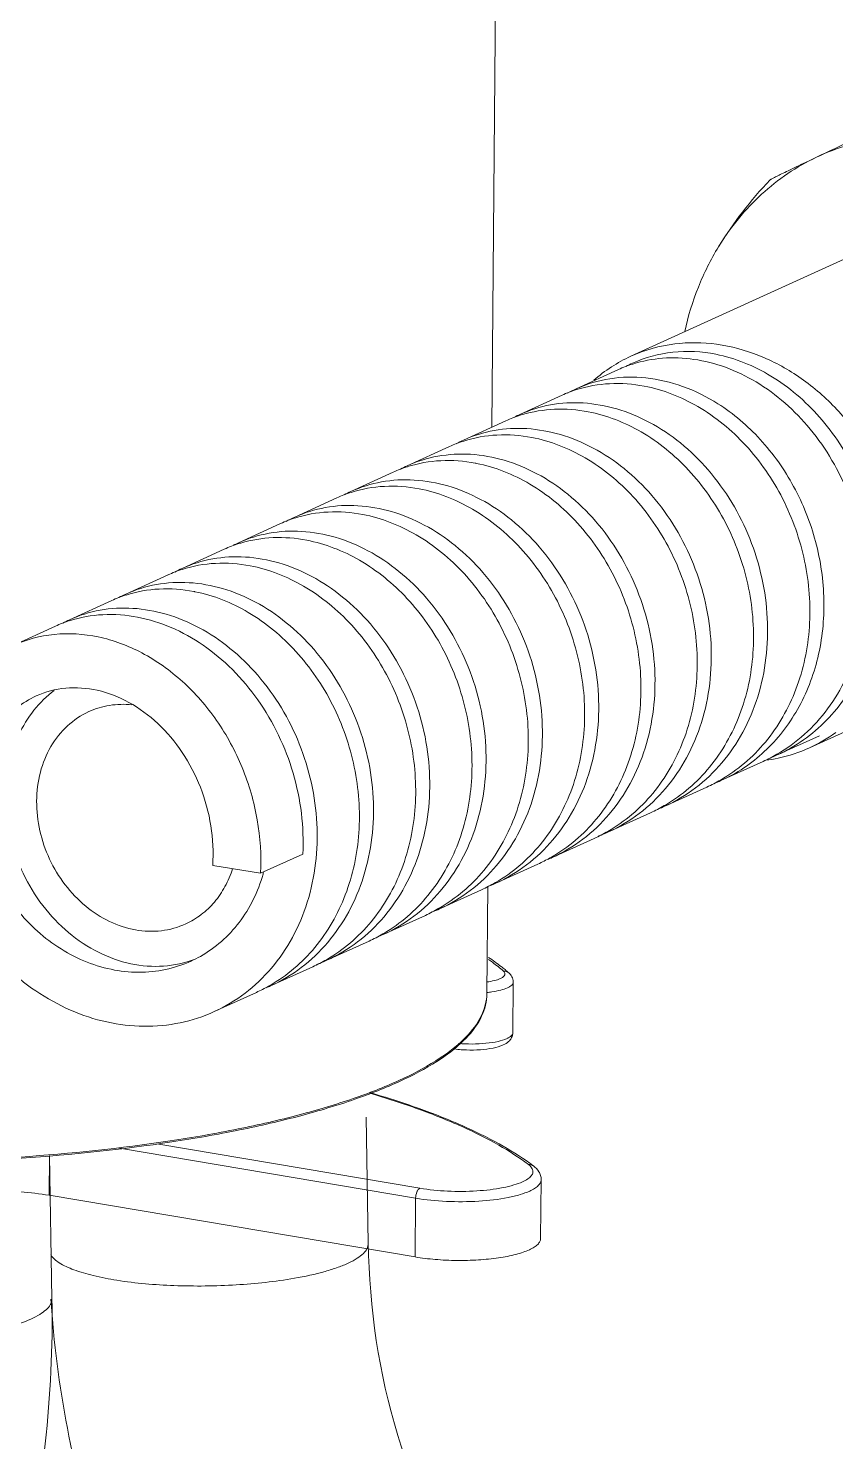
# Model space of a CAD drawing. Header units: millimetres. Extents: x 1334 to 1928, y -1757 to -1337.
# Drawn here: x 1847.69 to 1862.23, y -1468.28 to -1442.83 of the extents above; entities that cross this region are included whole.
import ezdxf

# ---------------------------------------------------------------- set-up
doc = ezdxf.new("R2010")
doc.units = ezdxf.units.MM
doc.header["$LTSCALE"] = 0.1
doc.layers.get('0').update_dxf_attribs({"lineweight": 13})

msp = doc.modelspace()

# ---------------------------------------------------------------- linework, layer by layer
at = {"color": 7, "linetype": 'Continuous'}
for p, q in [((1856.139, -1438.467), (1856.036, -1450.015)), ((1862.97, -1446.717), (1858.536, -1448.738)), ((1857.555, -1449.323), (1858.315, -1448.976)), ((1856.542, -1449.785), (1857.302, -1449.438)), ((1855.528, -1450.247), (1856.288, -1449.901)), ((1854.515, -1450.709), (1855.275, -1450.363)), ((1853.501, -1451.171), (1854.262, -1450.825)), ((1852.488, -1451.634), (1853.248, -1451.287)), ((1851.475, -1452.096), (1852.235, -1451.749)), ((1850.461, -1452.558), (1851.221, -1452.211)), ((1849.448, -1453.02), (1850.208, -1452.673)), ((1848.434, -1453.482), (1849.194, -1453.135)), ((1847.421, -1453.944), (1848.181, -1453.598)), ((1866.185, -1453.768), (1861.751, -1455.79)), ((1861.934, -1455.569), (1861.174, -1455.916)), ((1860.92, -1456.031), (1860.16, -1456.378)), ((1859.907, -1456.494), (1859.147, -1456.84)), ((1858.893, -1456.956), (1858.133, -1457.302)), ((1857.88, -1457.418), (1857.12, -1457.764)), ((1851.012, -1457.904), (1851.874, -1458.047)), ((1851.874, -1458.047), (1852.634, -1457.7)), ((1856.867, -1457.88), (1856.106, -1458.227)), ((1855.853, -1458.342), (1855.093, -1458.689)), ((1855.963, -1458.28), (1855.946, -1460.21)), ((1854.84, -1458.804), (1854.08, -1459.151)), ((1853.826, -1459.266), (1853.066, -1459.613)), ((1852.813, -1459.728), (1852.053, -1460.075)), ((1851.799, -1460.191), (1851.039, -1460.537)), ((1856.414, -1460.918), (1856.422, -1460.004)), ((1853.812, -1464.709), (1853.772, -1462.439)), ((1854.665, -1463.896), (1849.335, -1462.997)), ((1850.008, -1462.919), (1854.742, -1463.717)), ((1848.075, -1463.132), (1848.069, -1463.844)), ((1848.12, -1465.707), (1848.075, -1463.126)), ((1856.752, -1463.348), (1856.765, -1463.369)), ((1856.915, -1464.621), (1856.925, -1463.563)), ((1848.069, -1463.844), (1854.655, -1464.954)), ((1854.655, -1464.954), (1854.665, -1463.896))]:
    msp.add_line(p, q, dxfattribs=at)
for centre, radius, start, end in [((1866.211, -1450.498), 7.146, 136.3227, 148.5299), ((1859.657, -1451.202), 2.707, 96.9832, 114.4668), ((1859.66, -1451.199), 2.705, 114.5568, 131.4274), ((1859.272, -1451.075), 2.307, 107.6838, 114.5099), ((1859.522, -1450.953), 2.299, 114.5081, 117.8732), ((1858.259, -1451.539), 2.309, 107.638, 114.5031), ((1858.512, -1451.422), 2.307, 114.5164, 118.8186), ((1857.246, -1452.002), 2.31, 107.6098, 114.5056), ((1857.495, -1451.876), 2.298, 114.5136, 117.0865), ((1857.248, -1452.007), 2.315, 106.6216, 107.6091), ((1856.232, -1452.461), 2.306, 107.668, 114.5081), ((1856.484, -1452.343), 2.304, 114.5117, 118.1646), ((1855.22, -1452.928), 2.311, 107.6223, 114.5017), ((1855.471, -1452.806), 2.304, 114.5178, 117.9551), ((1855.223, -1453.367), 2.754, 78.7458, 79.1956), ((1854.205, -1453.386), 2.307, 107.6838, 114.5099), ((1854.455, -1453.263), 2.299, 114.5094, 117.8741), ((1853.192, -1453.85), 2.309, 107.638, 114.5031), ((1853.445, -1453.732), 2.307, 114.5164, 118.8186), ((1852.428, -1454.187), 2.298, 114.5136, 117.0865), ((1852.179, -1454.313), 2.31, 107.6098, 114.5056), ((1852.181, -1454.318), 2.315, 106.6216, 107.6091), ((1851.164, -1454.772), 2.306, 107.668, 114.5082), ((1851.417, -1454.654), 2.304, 114.5117, 118.1646), ((1850.153, -1455.238), 2.311, 107.6223, 114.5017), ((1850.404, -1455.117), 2.304, 114.5179, 117.9551), ((1850.156, -1455.678), 2.754, 78.7458, 79.1956), ((1849.138, -1455.696), 2.307, 107.6838, 114.5099), ((1849.388, -1455.574), 2.299, 114.5094, 117.8741), ((1860.633, -1453.339), 2.694, 294.5397, 306.2522), ((1859.718, -1453.395), 2.898, 294.52, 300.0087), ((1860.637, -1453.346), 2.686, 281.8457, 294.5074), ((1860.621, -1453.275), 2.758, 277.2201, 281.8794), ((1859.973, -1453.281), 2.895, 291.323, 294.5109), ((1858.707, -1453.862), 2.892, 294.5134, 299.9818), ((1858.962, -1453.752), 2.887, 291.8153, 294.5163), ((1857.691, -1454.319), 2.898, 294.5172, 300.0155), ((1857.947, -1454.208), 2.893, 292.1094, 294.5092), ((1857.69, -1454.317), 2.9, 300.0163, 301.7514), ((1856.679, -1454.784), 2.895, 294.518, 299.9996), ((1856.933, -1454.67), 2.893, 290.5357, 294.5144), ((1855.666, -1455.248), 2.893, 294.5121, 299.3734), ((1855.923, -1455.139), 2.885, 292.8999, 294.5123), ((1855.666, -1455.248), 2.893, 299.375, 299.9797), ((1849.175, -1457.279), 2.853, 344.0777, 344.6912), ((1854.65, -1455.705), 2.898, 294.52, 300.0087), ((1854.905, -1455.592), 2.895, 291.323, 294.5109), ((1853.64, -1456.173), 2.891, 294.5122, 299.9814), ((1853.895, -1456.062), 2.887, 291.8153, 294.5163), ((1852.624, -1456.63), 2.898, 294.5172, 300.0155), ((1852.879, -1456.518), 2.893, 292.1087, 294.508), ((1852.622, -1456.628), 2.9, 300.0163, 301.7514), ((1850.007, -1457.819), 1.901, 288.8837, 291.193), ((1849.708, -1457.617), 2.209, 294.5173, 299.3869), ((1851.612, -1457.095), 2.895, 294.518, 299.9996), ((1851.866, -1456.981), 2.893, 290.5357, 294.5144), ((1854.226, -1462.269), 3.222, 48.9611, 50.544), ((1850.599, -1457.558), 2.893, 294.5121, 299.3734), ((1850.855, -1457.45), 2.885, 292.8999, 294.5123), ((1850.599, -1457.558), 2.893, 299.375, 299.9797), ((1855.09, -1460.202), 0.856, 355.9849, 359.4899), ((1854.533, -1460.197), 1.412, 357.1523, 359.4892), ((1855.738, -1458.156), 2.048, 275.8989, 278.3886), ((1854.288, -1466.605), 4.13, 52.8173, 53.9451)]:
    msp.add_arc(centre, radius, start, end, dxfattribs=at)
for points, knots in [([(1865.883, -1443.3), (1865.879, -1443.3), (1865.869, -1443.304), (1865.848, -1443.312), (1865.816, -1443.326), (1865.774, -1443.344), (1865.722, -1443.367), (1865.633, -1443.406), (1865.501, -1443.466), (1865.318, -1443.549), (1865.103, -1443.647), (1864.858, -1443.76), (1864.586, -1443.885), (1864.289, -1444.023), (1863.851, -1444.226), (1863.27, -1444.497), (1862.571, -1444.826), (1862.104, -1445.047), (1861.879, -1445.154)], [0, 0, 0, 0, 0.002372, 0.00755, 0.015422, 0.025872, 0.038796, 0.054098, 0.09147, 0.137335, 0.191116, 0.252281, 0.320318, 0.394687, 0.474772, 0.648673, 0.831026, 1, 1, 1, 1]), ([(1866.836, -1445.978), (1866.472, -1445.681), (1865.69, -1445.182), (1864.596, -1444.831), (1863.72, -1444.748), (1863.079, -1444.783), (1862.46, -1444.914), (1862.067, -1445.064), (1861.879, -1445.154)], [0, 0, 0, 0, 0.2661, 0.519793, 0.642589, 0.763077, 0.881937, 1, 1, 1, 1]), ([(1861.879, -1445.154), (1861.7, -1445.239), (1861.353, -1445.437), (1860.88, -1445.811), (1860.46, -1446.256), (1860.224, -1446.591), (1860.116, -1446.767)], [0, 0, 0, 0, 0.245754, 0.493362, 0.744359, 1, 1, 1, 1]), ([(1861.043, -1445.563), (1861.044, -1445.561), (1861.049, -1445.558), (1861.06, -1445.552), (1861.076, -1445.543), (1861.099, -1445.531), (1861.128, -1445.517), (1861.179, -1445.491), (1861.26, -1445.451), (1861.378, -1445.394), (1861.522, -1445.324), (1861.692, -1445.243), (1861.814, -1445.185), (1861.879, -1445.154)], [0, 0, 0, 0, 0.006317, 0.019389, 0.03946, 0.066748, 0.10146, 0.1438, 0.252011, 0.392371, 0.564902, 0.76844, 1, 1, 1, 1]), ([(1860.116, -1446.767), (1859.975, -1446.998), (1859.73, -1447.492), (1859.568, -1448.02), (1859.507, -1448.292)], [0, 0, 0, 0, 0.492603, 1, 1, 1, 1]), ([(1863.484, -1452.82), (1863.486, -1452.532), (1863.43, -1451.951), (1863.179, -1451.108), (1862.774, -1450.325), (1862.233, -1449.64), (1861.585, -1449.088), (1860.861, -1448.698), (1860.097, -1448.491), (1859.577, -1448.484), (1859.328, -1448.515)], [0, 0, 0, 0, 0.128701, 0.259902, 0.3916, 0.521707, 0.648393, 0.770412, 0.88739, 1, 1, 1, 1]), ([(1858.569, -1448.861), (1858.796, -1448.757), (1859.297, -1448.622), (1859.814, -1448.651), (1860.068, -1448.702)], [0, 0, 0, 0, 0.491539, 1, 1, 1, 1]), ([(1858.572, -1448.877), (1858.746, -1448.822), (1859.114, -1448.751), (1859.683, -1448.774), (1860.255, -1448.921), (1861.006, -1449.284), (1861.838, -1450.024), (1862.525, -1451.208), (1862.836, -1452.561), (1862.734, -1453.71), (1862.429, -1454.541), (1862.1, -1455.092), (1861.679, -1455.558), (1861.344, -1455.802), (1861.167, -1455.904)], [0, 0, 0, 0, 0.053627, 0.108702, 0.165916, 0.225639, 0.35202, 0.485571, 0.621024, 0.753104, 0.817052, 0.879321, 0.940146, 1, 1, 1, 1]), ([(1860.068, -1448.702), (1860.416, -1448.771), (1861.114, -1449.057), (1861.989, -1449.811), (1862.648, -1450.826), (1863.019, -1452.003), (1863.06, -1453.225), (1862.801, -1454.195), (1862.426, -1454.866), (1862.073, -1455.301), (1861.654, -1455.659), (1861.338, -1455.841), (1861.174, -1455.916)], [0, 0, 0, 0, 0.115063, 0.238888, 0.369368, 0.502557, 0.634155, 0.760937, 0.822331, 0.8824, 0.94147, 1, 1, 1, 1]), ([(1857.555, -1449.323), (1857.747, -1449.235), (1858.162, -1449.112), (1858.822, -1449.1), (1859.488, -1449.258), (1859.905, -1449.466), (1860.105, -1449.593)], [0, 0, 0, 0, 0.23709, 0.480095, 0.73359, 1, 1, 1, 1]), ([(1857.56, -1449.339), (1857.752, -1449.278), (1858.162, -1449.205), (1858.575, -1449.236), (1858.78, -1449.275)], [0, 0, 0, 0, 0.492238, 1, 1, 1, 1]), ([(1858.78, -1449.275), (1859.118, -1449.34), (1859.796, -1449.607), (1860.657, -1450.319), (1861.32, -1451.285), (1861.717, -1452.414), (1861.807, -1453.602), (1861.57, -1454.738), (1861.103, -1455.559), (1860.596, -1456.074), (1860.304, -1456.279), (1860.152, -1456.367)], [0, 0, 0, 0, 0.11459, 0.237714, 0.367539, 0.500447, 0.632351, 0.759977, 0.881971, 0.941361, 1, 1, 1, 1]), ([(1856.542, -1449.785), (1856.717, -1449.705), (1857.093, -1449.588), (1857.69, -1449.556), (1858.299, -1449.667), (1858.894, -1449.914), (1859.451, -1450.289), (1860.124, -1450.946), (1860.754, -1451.999), (1861.075, -1453.434), (1860.937, -1454.648), (1860.577, -1455.509), (1860.197, -1456.068), (1859.719, -1456.525), (1859.343, -1456.751), (1859.147, -1456.84)], [0, 0, 0, 0, 0.053553, 0.10823, 0.16494, 0.224233, 0.286264, 0.350819, 0.484836, 0.620956, 0.753272, 0.817156, 0.879293, 0.940035, 1, 1, 1, 1]), ([(1856.586, -1449.789), (1856.774, -1449.733), (1857.171, -1449.668), (1857.572, -1449.7), (1857.771, -1449.738)], [0, 0, 0, 0, 0.492319, 1, 1, 1, 1]), ([(1857.771, -1449.738), (1858.105, -1449.802), (1858.775, -1450.066), (1859.628, -1450.766), (1860.289, -1451.716), (1860.692, -1452.829), (1860.795, -1454.003), (1860.58, -1455.132), (1860.135, -1455.956), (1859.646, -1456.48), (1859.364, -1456.692), (1859.216, -1456.783)], [0, 0, 0, 0, 0.114491, 0.23742, 0.367022, 0.499789, 0.631719, 0.75955, 0.881826, 0.941318, 1, 1, 1, 1]), ([(1860.105, -1449.593), (1860.385, -1449.77), (1860.908, -1450.217), (1861.509, -1451.071), (1861.904, -1452.064), (1862.056, -1453.121), (1861.95, -1454.163), (1861.585, -1455.11), (1860.982, -1455.887), (1860.445, -1456.248), (1860.16, -1456.378)], [0, 0, 0, 0, 0.122513, 0.250938, 0.382438, 0.513756, 0.642032, 0.765547, 0.884275, 1, 1, 1, 1]), ([(1855.528, -1450.247), (1855.703, -1450.167), (1856.079, -1450.05), (1856.677, -1450.018), (1857.285, -1450.129), (1857.88, -1450.376), (1858.438, -1450.751), (1859.111, -1451.408), (1859.741, -1452.461), (1860.062, -1453.896), (1859.924, -1455.11), (1859.564, -1455.971), (1859.184, -1456.531), (1858.705, -1456.988), (1858.329, -1457.213), (1858.133, -1457.302)], [0, 0, 0, 0, 0.053553, 0.10823, 0.16494, 0.224233, 0.286264, 0.350818, 0.484836, 0.620956, 0.753272, 0.817156, 0.879293, 0.940035, 1, 1, 1, 1]), ([(1855.532, -1450.264), (1855.724, -1450.202), (1856.134, -1450.129), (1856.549, -1450.16), (1856.754, -1450.2)], [0, 0, 0, 0, 0.492229, 1, 1, 1, 1]), ([(1856.754, -1450.2), (1857.091, -1450.264), (1857.769, -1450.532), (1858.63, -1451.244), (1859.293, -1452.209), (1859.69, -1453.338), (1859.78, -1454.526), (1859.544, -1455.661), (1859.076, -1456.483), (1858.569, -1456.998), (1858.278, -1457.203), (1858.126, -1457.291)], [0, 0, 0, 0, 0.114592, 0.237717, 0.367541, 0.500446, 0.632349, 0.759975, 0.881971, 0.941361, 1, 1, 1, 1]), ([(1854.515, -1450.709), (1854.69, -1450.629), (1855.066, -1450.513), (1855.663, -1450.48), (1856.272, -1450.591), (1856.867, -1450.838), (1857.425, -1451.213), (1858.098, -1451.87), (1858.727, -1452.923), (1859.048, -1454.358), (1858.911, -1455.572), (1858.55, -1456.433), (1858.171, -1456.993), (1857.692, -1457.45), (1857.316, -1457.675), (1857.12, -1457.764)], [0, 0, 0, 0, 0.053553, 0.10823, 0.16494, 0.224233, 0.286264, 0.350819, 0.484836, 0.620956, 0.753272, 0.817156, 0.879293, 0.940035, 1, 1, 1, 1]), ([(1854.52, -1450.725), (1854.713, -1450.664), (1855.121, -1450.591), (1855.535, -1450.622), (1855.739, -1450.662)], [0, 0, 0, 0, 0.492244, 1, 1, 1, 1]), ([(1855.76, -1450.666), (1856.097, -1450.733), (1856.773, -1451.004), (1857.628, -1451.719), (1858.286, -1452.685), (1858.679, -1453.813), (1858.765, -1454.997), (1858.528, -1456.13), (1858.06, -1456.948), (1857.554, -1457.461), (1857.264, -1457.666), (1857.112, -1457.754)], [0, 0, 0, 0, 0.114725, 0.23795, 0.367809, 0.500688, 0.632526, 0.760078, 0.882014, 0.941381, 1, 1, 1, 1]), ([(1853.501, -1451.171), (1853.677, -1451.092), (1854.052, -1450.975), (1854.65, -1450.943), (1855.259, -1451.053), (1855.853, -1451.3), (1856.411, -1451.675), (1857.084, -1452.333), (1857.714, -1453.386), (1858.035, -1454.82), (1857.897, -1456.034), (1857.537, -1456.895), (1857.157, -1457.455), (1856.678, -1457.912), (1856.302, -1458.137), (1856.106, -1458.227)], [0, 0, 0, 0, 0.053553, 0.10823, 0.16494, 0.224233, 0.286264, 0.350819, 0.484836, 0.620956, 0.753272, 0.817156, 0.879293, 0.940035, 1, 1, 1, 1]), ([(1853.504, -1451.188), (1853.697, -1451.127), (1854.108, -1451.053), (1854.523, -1451.085), (1854.728, -1451.124)], [0, 0, 0, 0, 0.492216, 1, 1, 1, 1]), ([(1854.728, -1451.124), (1855.065, -1451.189), (1855.743, -1451.457), (1856.604, -1452.169), (1857.266, -1453.134), (1857.663, -1454.262), (1857.753, -1455.45), (1857.517, -1456.585), (1857.05, -1457.407), (1856.543, -1457.922), (1856.252, -1458.127), (1856.1, -1458.215)], [0, 0, 0, 0, 0.114599, 0.237729, 0.367553, 0.500455, 0.632355, 0.759978, 0.881973, 0.941362, 1, 1, 1, 1]), ([(1852.488, -1451.634), (1852.663, -1451.554), (1853.039, -1451.437), (1853.636, -1451.405), (1854.245, -1451.515), (1854.84, -1451.763), (1855.398, -1452.137), (1856.071, -1452.795), (1856.7, -1453.848), (1857.021, -1455.282), (1856.884, -1456.496), (1856.523, -1457.357), (1856.144, -1457.917), (1855.665, -1458.374), (1855.289, -1458.599), (1855.093, -1458.689)], [0, 0, 0, 0, 0.053553, 0.10823, 0.16494, 0.224233, 0.286264, 0.350819, 0.484836, 0.620956, 0.753272, 0.817156, 0.879293, 0.940035, 1, 1, 1, 1]), ([(1852.493, -1451.65), (1852.685, -1451.588), (1853.094, -1451.515), (1853.508, -1451.547), (1853.713, -1451.586)], [0, 0, 0, 0, 0.492238, 1, 1, 1, 1]), ([(1853.713, -1451.586), (1854.05, -1451.65), (1854.729, -1451.918), (1855.589, -1452.63), (1856.252, -1453.595), (1856.65, -1454.724), (1856.739, -1455.912), (1856.503, -1457.048), (1856.036, -1457.87), (1855.528, -1458.385), (1855.237, -1458.59), (1855.085, -1458.678)], [0, 0, 0, 0, 0.11459, 0.237714, 0.367539, 0.500447, 0.632351, 0.759977, 0.881972, 0.941361, 1, 1, 1, 1]), ([(1851.475, -1452.096), (1851.65, -1452.016), (1852.026, -1451.899), (1852.623, -1451.867), (1853.232, -1451.977), (1853.826, -1452.225), (1854.384, -1452.6), (1855.057, -1453.257), (1855.687, -1454.31), (1856.008, -1455.744), (1855.87, -1456.958), (1855.51, -1457.82), (1855.13, -1458.379), (1854.651, -1458.836), (1854.276, -1459.061), (1854.08, -1459.151)], [0, 0, 0, 0, 0.053553, 0.10823, 0.16494, 0.224233, 0.286264, 0.350819, 0.484836, 0.620956, 0.753272, 0.817156, 0.879293, 0.940034, 1, 1, 1, 1]), ([(1851.519, -1452.1), (1851.706, -1452.044), (1852.104, -1451.978), (1852.505, -1452.011), (1852.704, -1452.049)], [0, 0, 0, 0, 0.492319, 1, 1, 1, 1]), ([(1852.704, -1452.049), (1853.037, -1452.113), (1853.708, -1452.377), (1854.561, -1453.077), (1855.222, -1454.027), (1855.625, -1455.139), (1855.728, -1456.314), (1855.513, -1457.442), (1855.068, -1458.267), (1854.579, -1458.79), (1854.297, -1459.002), (1854.149, -1459.094)], [0, 0, 0, 0, 0.114491, 0.23742, 0.367022, 0.499789, 0.631719, 0.75955, 0.881826, 0.941318, 1, 1, 1, 1]), ([(1850.461, -1452.558), (1850.636, -1452.478), (1851.012, -1452.361), (1851.61, -1452.329), (1852.218, -1452.439), (1852.813, -1452.687), (1853.371, -1453.062), (1854.044, -1453.719), (1854.674, -1454.772), (1854.994, -1456.206), (1854.857, -1457.421), (1854.496, -1458.282), (1854.117, -1458.841), (1853.638, -1459.298), (1853.262, -1459.523), (1853.066, -1459.613)], [0, 0, 0, 0, 0.053553, 0.10823, 0.16494, 0.224233, 0.286264, 0.350818, 0.484836, 0.620956, 0.753272, 0.817156, 0.879293, 0.940035, 1, 1, 1, 1]), ([(1850.464, -1452.574), (1850.657, -1452.513), (1851.067, -1452.44), (1851.481, -1452.471), (1851.687, -1452.51)], [0, 0, 0, 0, 0.492229, 1, 1, 1, 1]), ([(1851.687, -1452.51), (1852.024, -1452.575), (1852.702, -1452.842), (1853.563, -1453.554), (1854.225, -1454.52), (1854.623, -1455.648), (1854.712, -1456.836), (1854.476, -1457.972), (1854.009, -1458.793), (1853.502, -1459.308), (1853.211, -1459.514), (1853.059, -1459.602)], [0, 0, 0, 0, 0.114592, 0.237717, 0.367541, 0.500446, 0.632349, 0.759975, 0.881971, 0.941361, 1, 1, 1, 1]), ([(1849.448, -1453.02), (1849.623, -1452.94), (1849.999, -1452.823), (1850.596, -1452.791), (1851.205, -1452.901), (1851.8, -1453.149), (1852.357, -1453.524), (1853.03, -1454.181), (1853.66, -1455.234), (1853.981, -1456.668), (1853.843, -1457.883), (1853.483, -1458.744), (1853.103, -1459.303), (1852.624, -1459.76), (1852.249, -1459.986), (1852.053, -1460.075)], [0, 0, 0, 0, 0.053553, 0.10823, 0.16494, 0.224233, 0.286264, 0.350819, 0.484836, 0.620956, 0.753272, 0.817156, 0.879293, 0.940035, 1, 1, 1, 1]), ([(1849.453, -1453.036), (1849.645, -1452.975), (1850.054, -1452.902), (1850.468, -1452.933), (1850.672, -1452.972)], [0, 0, 0, 0, 0.492244, 1, 1, 1, 1]), ([(1850.693, -1452.976), (1851.03, -1453.043), (1851.705, -1453.315), (1852.561, -1454.03), (1853.219, -1454.996), (1853.612, -1456.123), (1853.698, -1457.308), (1853.46, -1458.44), (1852.993, -1459.259), (1852.487, -1459.772), (1852.196, -1459.977), (1852.045, -1460.064)], [0, 0, 0, 0, 0.114725, 0.23795, 0.367809, 0.500688, 0.632526, 0.760078, 0.882014, 0.941381, 1, 1, 1, 1]), ([(1848.434, -1453.482), (1848.609, -1453.402), (1848.985, -1453.285), (1849.583, -1453.253), (1850.191, -1453.364), (1850.786, -1453.611), (1851.344, -1453.986), (1852.017, -1454.643), (1852.647, -1455.696), (1852.968, -1457.131), (1852.83, -1458.345), (1852.47, -1459.206), (1852.09, -1459.765), (1851.611, -1460.222), (1851.235, -1460.448), (1851.039, -1460.537)], [0, 0, 0, 0, 0.053553, 0.10823, 0.16494, 0.224233, 0.286264, 0.350819, 0.484836, 0.620956, 0.753272, 0.817156, 0.879293, 0.940035, 1, 1, 1, 1]), ([(1848.437, -1453.499), (1848.63, -1453.437), (1849.041, -1453.364), (1849.456, -1453.395), (1849.661, -1453.435)], [0, 0, 0, 0, 0.492216, 1, 1, 1, 1]), ([(1849.661, -1453.435), (1849.867, -1453.474), (1850.28, -1453.604), (1850.859, -1453.927), (1851.387, -1454.37), (1852.003, -1455.106), (1852.536, -1456.222), (1852.659, -1457.212), (1852.634, -1457.7)], [0, 0, 0, 0, 0.111979, 0.229217, 0.351589, 0.478339, 0.738946, 1, 1, 1, 1]), ([(1847.421, -1453.944), (1847.653, -1453.838), (1848.166, -1453.702), (1848.975, -1453.755), (1849.772, -1454.054), (1850.502, -1454.576), (1851.117, -1455.284), (1851.576, -1456.134), (1851.848, -1457.072), (1851.89, -1457.725), (1851.874, -1458.047)], [0, 0, 0, 0, 0.107341, 0.218506, 0.336093, 0.460906, 0.592061, 0.727455, 0.864351, 1, 1, 1, 1]), ([(1851.039, -1460.537), (1850.843, -1460.627), (1850.427, -1460.762), (1849.768, -1460.824), (1849.096, -1460.744), (1848.21, -1460.452), (1847.203, -1459.759), (1846.33, -1458.576), (1845.948, -1457.411), (1845.893, -1456.471), (1845.976, -1455.805), (1846.179, -1455.193), (1846.495, -1454.661), (1846.911, -1454.231), (1847.246, -1454.024), (1847.421, -1453.944)], [0, 0, 0, 0, 0.059965, 0.120707, 0.182844, 0.246728, 0.379044, 0.515164, 0.649182, 0.713736, 0.775767, 0.83506, 0.89177, 0.946447, 1, 1, 1, 1]), ([(1850.624, -1459.627), (1850.478, -1459.694), (1850.167, -1459.796), (1849.675, -1459.846), (1849.175, -1459.791), (1848.514, -1459.582), (1847.762, -1459.082), (1847.105, -1458.223), (1846.81, -1457.373), (1846.758, -1456.689), (1846.81, -1456.204), (1846.95, -1455.759), (1847.173, -1455.373), (1847.47, -1455.061), (1847.71, -1454.911), (1847.836, -1454.854)], [0, 0, 0, 0, 0.061095, 0.12291, 0.186017, 0.25073, 0.384206, 0.520753, 0.654437, 0.718536, 0.779918, 0.838379, 0.894092, 0.947644, 1, 1, 1, 1]), ([(1848.162, -1454.753), (1848.026, -1454.855), (1847.775, -1455.101), (1847.497, -1455.559), (1847.324, -1456.086), (1847.285, -1456.462), (1847.284, -1456.653)], [0, 0, 0, 0, 0.2365, 0.480904, 0.735365, 1, 1, 1, 1]), ([(1847.836, -1454.854), (1848.002, -1454.778), (1848.371, -1454.682), (1848.954, -1454.726), (1849.527, -1454.951), (1850.051, -1455.339), (1850.491, -1455.863), (1850.816, -1456.492), (1851.004, -1457.185), (1851.027, -1457.666), (1851.012, -1457.904)], [0, 0, 0, 0, 0.105742, 0.21558, 0.332299, 0.456788, 0.588179, 0.724359, 0.862556, 1, 1, 1, 1]), ([(1847.844, -1456.746), (1847.845, -1456.572), (1847.887, -1456.229), (1848.076, -1455.76), (1848.377, -1455.378), (1848.643, -1455.2), (1848.783, -1455.136)], [0, 0, 0, 0, 0.26681, 0.52112, 0.764, 1, 1, 1, 1]), ([(1848.783, -1455.136), (1848.902, -1455.082), (1849.158, -1455.005), (1849.424, -1454.999), (1849.557, -1455.012)], [0, 0, 0, 0, 0.494733, 1, 1, 1, 1]), ([(1847.284, -1456.653), (1847.281, -1457.102), (1847.48, -1458.009), (1848.15, -1458.942), (1848.867, -1459.451), (1849.451, -1459.683), (1850.051, -1459.75), (1850.441, -1459.68), (1850.622, -1459.618)], [0, 0, 0, 0, 0.262271, 0.524946, 0.651416, 0.772381, 0.88804, 1, 1, 1, 1]), ([(1850.526, -1458.958), (1850.388, -1459.021), (1850.086, -1459.104), (1849.611, -1459.086), (1849.141, -1458.93), (1848.557, -1458.551), (1848.006, -1457.823), (1847.842, -1457.103), (1847.844, -1456.746)], [0, 0, 0, 0, 0.111871, 0.226888, 0.34717, 0.473281, 0.736428, 1, 1, 1, 1]), ([(1851.37, -1457.964), (1851.335, -1458.075), (1851.245, -1458.288), (1851.054, -1458.57), (1850.813, -1458.8), (1850.624, -1458.913), (1850.526, -1458.958)], [0, 0, 0, 0, 0.260559, 0.512633, 0.758121, 1, 1, 1, 1]), ([(1851.918, -1458.062), (1851.873, -1458.219), (1851.757, -1458.524), (1851.504, -1458.937), (1851.182, -1459.285), (1850.926, -1459.466), (1850.792, -1459.542)], [0, 0, 0, 0, 0.258241, 0.510264, 0.756915, 1, 1, 1, 1]), ([(1855.975, -1459.596), (1855.999, -1459.614), (1856.092, -1459.681), (1856.181, -1459.752), (1856.244, -1459.807)], [0, 0, 0, 0, 0.260024, 1, 1, 1, 1]), ([(1856.274, -1459.781), (1856.251, -1459.762), (1856.155, -1459.685), (1856.055, -1459.613), (1855.978, -1459.561)], [0, 0, 0, 0, 0.24103, 1, 1, 1, 1]), ([(1856.189, -1459.942), (1856.156, -1459.957), (1856.076, -1459.982), (1855.994, -1459.997), (1855.948, -1460.003)], [0, 0, 0, 0, 0.442121, 1, 1, 1, 1]), ([(1856.244, -1459.807), (1856.255, -1459.817), (1856.269, -1459.833), (1856.274, -1459.859), (1856.268, -1459.885), (1856.239, -1459.917), (1856.208, -1459.933), (1856.189, -1459.942)], [0, 0, 0, 0, 0.234285, 0.331156, 0.428396, 0.665993, 1, 1, 1, 1]), ([(1856.244, -1459.807), (1856.262, -1459.806), (1856.297, -1459.81), (1856.329, -1459.827), (1856.342, -1459.838)], [0, 0, 0, 0, 0.505726, 1, 1, 1, 1]), ([(1856.422, -1460.004), (1856.422, -1459.971), (1856.406, -1459.907), (1856.364, -1459.858), (1856.342, -1459.838)], [0, 0, 0, 0, 0.520475, 1, 1, 1, 1]), ([(1856.318, -1460.108), (1856.279, -1460.126), (1856.186, -1460.155), (1856.09, -1460.174), (1856.037, -1460.182)], [0, 0, 0, 0, 0.443701, 1, 1, 1, 1]), ([(1856.422, -1460.004), (1856.422, -1460.024), (1856.401, -1460.056), (1856.361, -1460.086), (1856.333, -1460.101), (1856.318, -1460.108)], [0, 0, 0, 0, 0.394714, 0.666779, 1, 1, 1, 1]), ([(1838.993, -1462.848), (1839.903, -1462.989), (1841.791, -1463.195), (1844.657, -1463.302), (1847.51, -1463.214), (1849.79, -1462.977), (1851.462, -1462.685), (1852.563, -1462.432), (1853.531, -1462.142), (1854.353, -1461.821), (1855.017, -1461.474), (1855.515, -1461.102), (1855.843, -1460.706), (1855.937, -1460.406), (1855.944, -1460.267)], [0, 0, 0, 0, 0.154779, 0.31859, 0.481576, 0.633923, 0.703278, 0.76675, 0.823523, 0.872981, 0.914789, 0.949065, 0.976708, 1, 1, 1, 1]), ([(1838.996, -1462.826), (1839.904, -1462.966), (1841.786, -1463.172), (1844.644, -1463.28), (1847.49, -1463.193), (1849.765, -1462.957), (1851.436, -1462.667), (1852.536, -1462.416), (1853.506, -1462.128), (1854.33, -1461.809), (1854.997, -1461.463), (1855.5, -1461.094), (1855.834, -1460.7), (1855.934, -1460.401), (1855.944, -1460.262)], [0, 0, 0, 0, 0.154512, 0.31803, 0.480774, 0.632994, 0.702349, 0.765868, 0.822738, 0.87234, 0.914333, 0.948813, 0.976636, 1, 1, 1, 1]), ([(1856.31, -1461.022), (1856.325, -1461.015), (1856.352, -1461), (1856.393, -1460.97), (1856.413, -1460.938), (1856.414, -1460.918)], [0, 0, 0, 0, 0.333221, 0.605286, 1, 1, 1, 1]), ([(1856.366, -1461.046), (1856.38, -1461.029), (1856.404, -1460.988), (1856.413, -1460.942), (1856.414, -1460.918)], [0, 0, 0, 0, 0.487041, 1, 1, 1, 1]), ([(1855.333, -1461.205), (1855.414, -1461.217), (1855.58, -1461.232), (1855.823, -1461.228), (1856.047, -1461.201), (1856.185, -1461.163), (1856.243, -1461.136)], [0, 0, 0, 0, 0.265927, 0.540606, 0.791847, 1, 1, 1, 1]), ([(1855.431, -1461.109), (1855.597, -1461.124), (1855.839, -1461.124), (1856.132, -1461.081), (1856.258, -1461.045), (1856.31, -1461.022)], [0, 0, 0, 0, 0.561676, 0.808561, 1, 1, 1, 1]), ([(1856.243, -1461.136), (1856.277, -1461.12), (1856.322, -1461.094), (1856.358, -1461.056), (1856.366, -1461.046)], [0, 0, 0, 0, 0.744087, 1, 1, 1, 1]), ([(1853.828, -1462.002), (1854.128, -1462.091), (1854.692, -1462.273), (1855.473, -1462.584), (1856.137, -1462.913), (1856.525, -1463.161), (1856.695, -1463.29)], [0, 0, 0, 0, 0.297176, 0.563591, 0.797974, 1, 1, 1, 1]), ([(1856.719, -1463.266), (1856.544, -1463.139), (1856.148, -1462.893), (1855.479, -1462.568), (1854.701, -1462.262), (1854.141, -1462.083), (1853.845, -1461.996)], [0, 0, 0, 0, 0.206041, 0.441514, 0.706438, 1, 1, 1, 1]), ([(1856.784, -1463.315), (1856.765, -1463.301), (1856.734, -1463.289), (1856.703, -1463.289), (1856.695, -1463.29)], [0, 0, 0, 0, 0.743513, 1, 1, 1, 1]), ([(1856.695, -1463.29), (1856.701, -1463.294), (1856.722, -1463.312), (1856.741, -1463.332), (1856.752, -1463.348)], [0, 0, 0, 0, 0.276215, 1, 1, 1, 1]), ([(1856.765, -1463.369), (1856.774, -1463.388), (1856.782, -1463.432), (1856.748, -1463.499), (1856.681, -1463.555), (1856.623, -1463.586), (1856.59, -1463.602)], [0, 0, 0, 0, 0.190868, 0.394091, 0.657476, 1, 1, 1, 1]), ([(1856.925, -1463.563), (1856.925, -1463.537), (1856.917, -1463.487), (1856.875, -1463.397), (1856.822, -1463.344), (1856.784, -1463.315)], [0, 0, 0, 0, 0.26035, 0.51101, 1, 1, 1, 1]), ([(1847.006, -1463.76), (1847.189, -1463.76), (1847.545, -1463.774), (1847.899, -1463.815), (1848.069, -1463.844)], [0, 0, 0, 0, 0.516463, 1, 1, 1, 1]), ([(1854.665, -1463.896), (1854.665, -1463.858), (1854.676, -1463.802), (1854.708, -1463.743), (1854.73, -1463.722), (1854.742, -1463.717)], [0, 0, 0, 0, 0.567679, 0.811971, 1, 1, 1, 1]), ([(1856.718, -1463.768), (1856.662, -1463.793), (1856.533, -1463.838), (1856.229, -1463.91), (1855.784, -1463.96), (1855.227, -1463.963), (1854.847, -1463.927), (1854.665, -1463.896)], [0, 0, 0, 0, 0.088737, 0.195829, 0.451351, 0.732562, 1, 1, 1, 1]), ([(1856.59, -1463.602), (1856.539, -1463.624), (1856.424, -1463.665), (1856.15, -1463.73), (1855.75, -1463.774), (1855.248, -1463.778), (1854.906, -1463.745), (1854.742, -1463.717)], [0, 0, 0, 0, 0.088739, 0.195833, 0.451352, 0.732559, 1, 1, 1, 1]), ([(1856.925, -1463.563), (1856.924, -1463.581), (1856.913, -1463.622), (1856.87, -1463.676), (1856.803, -1463.725), (1856.748, -1463.754), (1856.718, -1463.768)], [0, 0, 0, 0, 0.18236, 0.398658, 0.668863, 1, 1, 1, 1]), ([(1853.812, -1464.709), (1853.813, -1464.74), (1853.795, -1464.809), (1853.721, -1464.9), (1853.607, -1464.987), (1853.452, -1465.069), (1853.259, -1465.147), (1852.934, -1465.249), (1852.669, -1465.306), (1852.482, -1465.338)], [0, 0, 0, 0, 0.060254, 0.132751, 0.224411, 0.337865, 0.473409, 0.630195, 1, 1, 1, 1]), ([(1853.812, -1464.709), (1853.833, -1465.876), (1854.154, -1468.112), (1855.115, -1470.169), (1855.725, -1471.038)], [0, 0, 0, 0, 0.523541, 1, 1, 1, 1]), ([(1854.655, -1464.954), (1854.775, -1464.975), (1855.025, -1465.004), (1855.406, -1465.022), (1855.787, -1465.012), (1856.144, -1464.977), (1856.413, -1464.926), (1856.596, -1464.872), (1856.707, -1464.829), (1856.795, -1464.783), (1856.861, -1464.733), (1856.904, -1464.68), (1856.915, -1464.64), (1856.915, -1464.621)], [0, 0, 0, 0, 0.152895, 0.316242, 0.479764, 0.633117, 0.766874, 0.82398, 0.873616, 0.915417, 0.949515, 0.976882, 1, 1, 1, 1]), ([(1848.513, -1465.185), (1848.421, -1465.15), (1848.269, -1465.083), (1848.133, -1464.975), (1848.097, -1464.916)], [0, 0, 0, 0, 0.588495, 1, 1, 1, 1]), ([(1852.482, -1465.338), (1852.137, -1465.399), (1851.415, -1465.475), (1850.345, -1465.487), (1849.483, -1465.416), (1848.884, -1465.301), (1848.627, -1465.227), (1848.513, -1465.185)], [0, 0, 0, 0, 0.26278, 0.542865, 0.80038, 0.90927, 1, 1, 1, 1]), ([(1848.12, -1465.707), (1848.151, -1467.447), (1847.752, -1470.965), (1846.511, -1474.279), (1845.696, -1475.837)], [0, 0, 0, 0, 0.497486, 1, 1, 1, 1]), ([(1848.12, -1465.707), (1848.121, -1465.737), (1848.104, -1465.803), (1848.034, -1465.892), (1847.927, -1465.976), (1847.713, -1466.094), (1847.353, -1466.219), (1847.037, -1466.29), (1846.859, -1466.323)], [0, 0, 0, 0, 0.061248, 0.134335, 0.226139, 0.339378, 0.630595, 1, 1, 1, 1]), ([(1848.1, -1465.712), (1848.201, -1467.27), (1848.774, -1470.32), (1850.155, -1473.112), (1851.02, -1474.343)], [0, 0, 0, 0, 0.509042, 1, 1, 1, 1])]:
    msp.add_open_spline(points, degree=3, knots=knots, dxfattribs=at)

doc.saveas('drawing.dxf')
